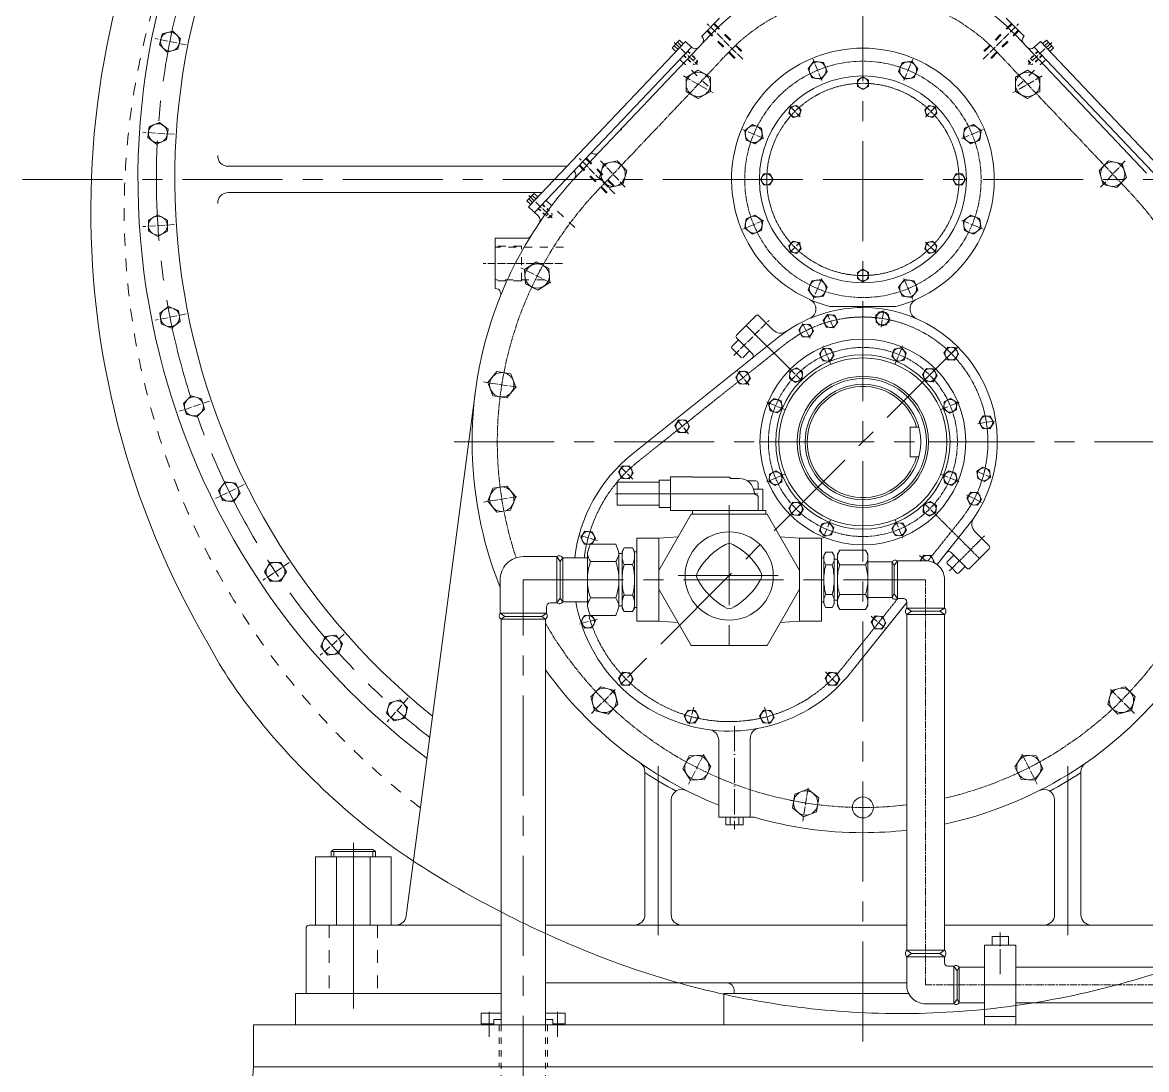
# Model space of a CAD drawing. Header units: inches. Extents: x 0 to 31702, y 0 to 24154.
# Drawn here: x 5480 to 6550, y 16945 to 17942 of the extents above; entities that cross this region are included whole.
import ezdxf

# ---------------------------------------------------------------- set-up
doc = ezdxf.new("R2010")
doc.units = ezdxf.units.IN
doc.header["$MEASUREMENT"] = 0
for name, pattern in [('ACAD_ISO04W100', [30, 24, -3, 0, -3]), ('CENTER', [50.8, 31.75, -6.35, 6.35, -6.35]), ('CHAIN', [0.7087, 0.4724, -0.0591, 0.1181, -0.0591]), ('EB_DASH', [6, 3, -3])]:
    doc.linetypes.add(name, pattern=pattern)
doc.layers.add('CAXA1', color=5, linetype='CENTER', lineweight=5)

msp = doc.modelspace()

# ---------------------------------------------------------------- linework, layer by layer
at = {"color": 7, "lineweight": 5}
for p, q in [((6143.65, 17946.16), (6126.68, 17929.18)), ((6416.6, 17946.16), (6433.57, 17929.18)), ((5623.24, 17933.95), (5613.2, 17931.26)), ((5630.58, 17926.6), (5623.24, 17933.95)), ((5610.51, 17921.22), (5613.2, 17931.26)), ((5627.89, 17916.56), (5630.58, 17926.6)), ((6111.14, 17924.06), (5961.84, 17766.58)), ((6105.45, 17925.32), (6098.57, 17918.07)), ((6107.24, 17919.95), (6103.61, 17923.39)), ((6105.45, 17925.32), (6109.08, 17921.88)), ((6116.95, 17918.56), (6111.14, 17924.06)), ((6134.98, 17930.31), (6117.13, 17911.49)), ((6126.95, 17928.92), (6126.68, 17929.18)), ((6425.27, 17930.31), (6550.09, 17798.65)), ((6433.3, 17928.92), (6433.57, 17929.18)), ((6443.3, 17918.56), (6449.11, 17924.06)), ((6449.11, 17924.06), (6598.4, 17766.58)), ((6454.8, 17925.32), (6451.17, 17921.88)), ((6453.01, 17919.95), (6456.64, 17923.39)), ((6454.8, 17925.32), (6461.68, 17918.07)), ((5610.51, 17921.22), (5617.86, 17913.87)), ((5617.86, 17913.87), (5627.89, 17916.56)), ((6116.95, 17918.56), (5967.65, 17761.08)), ((6117.13, 17911.49), (6028.78, 17818.29)), ((6098.57, 17918.07), (6102.2, 17914.63)), ((6104.03, 17916.56), (6100.4, 17920)), ((6113.51, 17914.93), (6113.51, 17914.93)), ((6443.3, 17918.56), (6592.6, 17761.08)), ((6456.22, 17916.56), (6459.84, 17920)), ((6461.68, 17918.07), (6458.05, 17914.63)), ((5610.42, 17847), (5600.82, 17843.02)), ((5618.67, 17840.67), (5610.42, 17847)), ((5599.46, 17832.72), (5600.82, 17843.02)), ((5617.31, 17830.37), (5618.67, 17840.67)), ((5599.46, 17832.72), (5607.71, 17826.39)), ((5607.71, 17826.39), (5617.31, 17830.37)), ((6028.78, 17818.29), (6005.49, 17793.63)), ((5998.47, 17805.21), (5675.97, 17805.21)), ((6005.19, 17800.68), (6005.33, 17800.54)), ((6209.12, 17792.71), (6148.48, 17792.71)), ((5974.77, 17780.21), (5675.97, 17780.21)), ((5967.16, 17779.45), (5960.28, 17772.2)), ((5960.28, 17772.2), (5963.91, 17768.76)), ((5965.74, 17770.69), (5962.12, 17774.13)), ((5970.79, 17776.01), (5963.91, 17768.76)), ((5968.95, 17774.08), (5965.32, 17777.52)), ((5967.16, 17779.45), (5970.79, 17776.01)), ((5961.84, 17766.58), (5971.32, 17757.6)), ((5609.06, 17759.12), (5600.06, 17753.93)), ((5600.06, 17743.53), (5600.06, 17753.93)), ((5618.06, 17753.93), (5609.06, 17759.12)), ((5618.06, 17743.53), (5618.06, 17753.93)), ((5600.06, 17743.53), (5609.06, 17738.34)), ((5609.06, 17738.34), (5618.06, 17743.53)), ((5930.13, 17688.71), (5930.13, 17736.71)), ((5959.92, 17736.71), (5930.13, 17736.71)), ((5930.48, 17688.71), (5930.13, 17688.71)), ((5619.19, 17671.82), (5610.94, 17665.49)), ((5612.3, 17655.19), (5610.94, 17665.49)), ((5628.79, 17667.84), (5619.19, 17671.82)), ((5630.15, 17657.54), (5628.79, 17667.84)), ((6311.49, 17671.71), (6248.76, 17671.71)), ((5612.3, 17655.19), (5621.9, 17651.21)), ((5621.9, 17651.21), (5630.15, 17657.54)), ((6169.1, 17653.73), (6178.3, 17662.93)), ((6194.76, 17649.29), (6181.12, 17662.93)), ((6169.1, 17653.73), (6159.91, 17644.54)), ((6210.83, 17612.01), (6169.1, 17653.73)), ((6060.47, 17531.07), (6200.23, 17642.72)), ((6155.32, 17633.58), (6161.68, 17639.94)), ((6174.89, 17626.74), (6159.91, 17641.71)), ((6155.32, 17632.17), (6159.91, 17627.57)), ((6164.51, 17622.97), (6159.91, 17627.57)), ((6165.92, 17622.97), (6172.29, 17629.34)), ((5911.31, 17591.27), (5845.5, 17091.41)), ((5640.62, 17586.58), (5633.28, 17579.24)), ((5635.97, 17569.2), (5633.28, 17579.24)), ((5650.66, 17583.89), (5640.62, 17586.58)), ((5653.35, 17573.86), (5650.66, 17583.89)), ((5635.97, 17569.2), (5646, 17566.51)), ((5646, 17566.51), (5653.35, 17573.86)), ((6325.12, 17556.71), (6333.31, 17556.71)), ((6325.12, 17556.71), (6325.12, 17528.71)), ((6182.12, 17542.71), (6217.62, 17542.71)), ((6378.12, 17542.71), (6342.62, 17542.71)), ((6325.12, 17528.71), (6333.31, 17528.71)), ((5673, 17504.88), (5666.67, 17496.63)), ((5683.3, 17503.52), (5673, 17504.88)), ((6046.34, 17482.44), (6046.34, 17504.44)), ((6046.34, 17504.44), (6086.34, 17504.44)), ((6086.34, 17506.44), (6096.84, 17506.44)), ((6086.34, 17480.44), (6086.34, 17506.44)), ((6117.84, 17509.43), (6096.84, 17509.43)), ((6096.84, 17509.43), (6096.84, 17477.43)), ((6115.84, 17509.43), (6117.84, 17509.43)), ((6117.84, 17509.43), (6117.84, 17509.18)), ((6153.84, 17509.18), (6117.84, 17509.18)), ((6153.84, 17507.93), (6153.84, 17509.18)), ((6162.34, 17507.93), (6153.84, 17507.93)), ((6170.21, 17505.61), (6178.36, 17505.61)), ((6178.36, 17505.61), (6170.21, 17505.61)), ((5670.65, 17487.03), (5666.67, 17496.63)), ((5680.95, 17485.67), (5687.28, 17493.92)), ((5687.28, 17493.92), (5683.3, 17503.52)), ((6184.84, 17497.93), (6176.12, 17497.93)), ((6180.36, 17503.61), (6180.36, 17497.93)), ((6184.84, 17477.43), (6184.84, 17497.93)), ((5670.65, 17487.03), (5680.95, 17485.67)), ((6178.82, 17492.15), (6178.86, 17492.15)), ((6180.36, 17490.65), (6180.36, 17477.43)), ((6046.34, 17482.44), (6086.34, 17482.44)), ((6085.84, 17420.49), (6116.76, 17474.03)), ((6086.34, 17480.44), (6096.84, 17480.44)), ((6115.84, 17477.43), (6096.84, 17477.43)), ((6187.84, 17477.43), (6109.23, 17477.43)), ((6117.84, 17477.43), (6109.23, 17477.43)), ((6116.76, 17474.03), (6188.93, 17474.03)), ((6117.84, 17477.43), (6117.84, 17474.03)), ((6187.84, 17477.43), (6187.84, 17474.03)), ((6188.93, 17474.03), (6219.84, 17420.49)), ((6350.66, 17425.93), (6380.13, 17462.82)), ((6085.84, 17451.08), (6064.84, 17451.08)), ((6064.84, 17451.08), (6064.84, 17411.53)), ((6085.84, 17451.08), (6104.27, 17452.4)), ((6085.84, 17451.08), (6085.84, 17371.98)), ((6219.84, 17451.08), (6201.42, 17452.4)), ((6219.84, 17451.08), (6240.84, 17451.08)), ((6219.84, 17451.08), (6219.84, 17371.98)), ((6240.84, 17451.08), (6240.84, 17371.98)), ((6386.7, 17457.35), (6400.34, 17443.71)), ((6020.84, 17445.53), (6044.84, 17445.53)), ((6050.84, 17438.52), (6052.75, 17441.82)), ((6052.75, 17441.82), (6060.94, 17441.82)), ((6062.84, 17438.52), (6060.94, 17441.82)), ((6391.15, 17431.69), (6400.34, 17440.88)), ((5988.7, 17433.53), (5956.85, 17433.53)), ((5988.7, 17389.53), (5988.7, 17433.54)), ((5988.7, 17433.53), (5991.85, 17429.03)), ((5994.36, 17432.53), (5991.85, 17429.03)), ((5994.35, 17432.54), (6017.84, 17432.54)), ((5994.36, 17432.53), (5994.36, 17432.53)), ((5994.36, 17411.53), (5994.36, 17432.53)), ((5995.94, 17432.54), (6017.84, 17432.54)), ((6017.84, 17411.54), (6017.84, 17437.16)), ((6047.84, 17411.54), (6047.84, 17437.16)), ((6047.84, 17436.43), (6050.84, 17436.43)), ((6050.84, 17438.52), (6050.84, 17411.53)), ((6062.84, 17438.52), (6062.84, 17411.53)), ((6062.84, 17438.03), (6064.84, 17438.03)), ((6240.84, 17432.53), (6242.84, 17432.53)), ((6242.84, 17434.52), (6244.75, 17437.82)), ((6242.84, 17434.52), (6242.84, 17411.53)), ((6250.94, 17437.82), (6244.75, 17437.82)), ((6252.84, 17434.52), (6250.94, 17437.82)), ((6252.84, 17434.52), (6252.84, 17411.53)), ((6255.88, 17431.02), (6252.84, 17431.02)), ((6255.88, 17431.02), (6252.84, 17431.02)), ((6255.88, 17436.03), (6255.86, 17411.52)), ((6255.88, 17436.03), (6255.86, 17411.52)), ((6255.88, 17436.03), (6258.08, 17439.82)), ((6255.88, 17436.03), (6258.08, 17439.82)), ((6282.7, 17439.79), (6258.08, 17439.82)), ((6282.7, 17439.79), (6258.08, 17439.82)), ((6284.88, 17436), (6282.7, 17439.79)), ((6284.88, 17436), (6282.7, 17439.79)), ((6284.86, 17411.49), (6284.88, 17436)), ((6284.86, 17411.49), (6284.88, 17436)), ((6309.85, 17425.09), (6313, 17429.53)), ((6313, 17429.53), (6339.85, 17429.53)), ((6313, 17429.53), (6313, 17393.53)), ((6360.38, 17428.51), (6366.75, 17434.88)), ((6364.15, 17437.48), (6379.12, 17422.5)), ((6391.15, 17431.69), (6381.95, 17422.5)), ((5715.76, 17428.09), (5710.57, 17419.09)), ((5715.76, 17410.09), (5710.57, 17419.09)), ((5726.16, 17428.09), (5715.76, 17428.09)), ((5731.35, 17419.09), (5726.16, 17428.09)), ((5726.16, 17410.09), (5731.35, 17419.09)), ((5991.85, 17429.03), (5991.85, 17411.53)), ((6044.84, 17428.79), (6020.84, 17428.79)), ((6060.85, 17426.19), (6052.84, 17426.19)), ((6219.85, 17394.91), (6219.85, 17428.16)), ((6250.85, 17425.67), (6244.84, 17425.67)), ((6282.69, 17425.64), (6258.06, 17425.67)), ((6282.69, 17425.64), (6258.06, 17425.67)), ((6284.88, 17428.49), (6307.87, 17428.5)), ((6309.85, 17425.09), (6307.87, 17428.5)), ((6307.87, 17428.5), (6307.87, 17394.57)), ((6309.85, 17425.09), (6309.85, 17397.97)), ((6309.85, 17411.53), (6309.85, 17425.03)), ((6309.85, 17424.03), (6309.85, 17425.03)), ((6360.38, 17427.1), (6364.98, 17422.5)), ((6369.58, 17417.91), (6364.98, 17422.5)), ((6370.99, 17417.91), (6377.35, 17424.27)), ((5715.76, 17410.09), (5726.16, 17410.09)), ((5934.85, 17411.58), (5934.85, 17379.68)), ((5991.85, 17394.03), (5991.85, 17411.53)), ((5994.36, 17390.54), (5994.36, 17411.53)), ((6017.84, 17411.53), (6017.84, 17385.91)), ((6047.84, 17411.53), (6047.84, 17385.91)), ((6050.84, 17384.55), (6050.84, 17411.53)), ((6062.84, 17384.55), (6062.84, 17411.53)), ((6064.84, 17411.53), (6064.84, 17371.98)), ((6242.84, 17388.55), (6242.84, 17411.53)), ((6252.84, 17388.55), (6252.84, 17411.53)), ((6255.88, 17387.04), (6255.86, 17411.55)), ((6255.88, 17387.04), (6255.86, 17411.55)), ((6284.86, 17411.58), (6284.88, 17387.07)), ((6284.86, 17411.58), (6284.88, 17387.07)), ((6357.81, 17384.62), (6357.81, 17410.46)), ((6116.76, 17349.03), (6085.84, 17402.58)), ((6219.84, 17402.58), (6188.93, 17349.03)), ((6250.85, 17397.39), (6244.84, 17397.39)), ((6282.69, 17397.42), (6258.06, 17397.4)), ((6282.69, 17397.42), (6258.06, 17397.4)), ((6309.85, 17397.97), (6307.82, 17394.48)), ((6309.85, 17397.97), (6313, 17393.53)), ((5988.7, 17389.53), (5982.85, 17389.53)), ((5988.7, 17389.53), (5991.85, 17394.03)), ((5994.36, 17390.53), (5991.85, 17394.03)), ((5994.35, 17390.53), (6017.84, 17390.53)), ((5995.94, 17390.53), (6017.84, 17390.53)), ((6044.84, 17394.28), (6020.84, 17394.28)), ((6047.84, 17386.64), (6050.84, 17386.64)), ((6060.85, 17396.88), (6052.84, 17396.88)), ((6240.84, 17390.53), (6242.84, 17390.53)), ((6242.84, 17388.55), (6244.75, 17385.24)), ((6252.84, 17388.55), (6250.94, 17385.24)), ((6255.88, 17392.05), (6252.84, 17392.05)), ((6255.88, 17392.05), (6252.84, 17392.05)), ((6255.88, 17387.04), (6258.08, 17383.25)), ((6255.88, 17387.04), (6258.08, 17383.25)), ((6268.48, 17323.06), (6321.88, 17389.9)), ((6284.88, 17387.07), (6282.7, 17383.27)), ((6284.88, 17387.07), (6282.7, 17383.27)), ((6284.88, 17394.58), (6307.87, 17394.57)), ((6313, 17393.53), (6318.88, 17393.53)), ((6321.88, 17384.62), (6321.88, 17390.53)), ((5934.84, 17379.69), (5939.35, 17376.53)), ((5934.85, 17379.68), (5978.85, 17379.69)), ((5935.85, 17374.03), (5939.35, 17376.53)), ((5939.35, 17376.53), (5956.85, 17376.53)), ((5974.35, 17376.53), (5956.85, 17376.53)), ((5978.85, 17379.69), (5974.35, 17376.53)), ((5977.85, 17374.03), (5974.35, 17376.53)), ((5978.85, 17385.53), (5978.85, 17379.69)), ((6020.84, 17377.54), (6044.84, 17377.54)), ((6050.84, 17384.55), (6052.75, 17381.24)), ((6052.75, 17381.24), (6060.94, 17381.24)), ((6062.84, 17384.55), (6060.94, 17381.24)), ((6062.84, 17385.03), (6064.84, 17385.03)), ((6250.94, 17385.24), (6244.75, 17385.24)), ((6282.7, 17383.27), (6258.08, 17383.25)), ((6282.7, 17383.27), (6258.08, 17383.25)), ((6326.29, 17381.53), (6321.88, 17384.62)), ((6321.88, 17384.62), (6357.81, 17384.62)), ((6326.29, 17381.53), (6321.88, 17378.45)), ((6321.88, 17058.8), (6321.88, 17378.45)), ((6321.88, 17378.45), (6357.81, 17378.45)), ((6326.29, 17381.53), (6353.4, 17381.53)), ((6353.4, 17381.53), (6357.81, 17384.62)), ((6353.4, 17381.53), (6357.81, 17378.45)), ((6357.81, 17058.8), (6357.81, 17378.45)), ((5935.86, 17374.03), (5977.85, 17374.03)), ((5935.86, 17374.03), (5935.86, 16987.71)), ((5977.85, 17374.03), (5977.85, 16987.71)), ((6085.84, 17371.98), (6064.84, 17371.98)), ((6085.84, 17371.98), (6104.27, 17370.67)), ((6219.84, 17371.98), (6201.42, 17370.67)), ((6219.84, 17371.98), (6240.84, 17371.98)), ((5768.19, 17357.55), (5764.21, 17347.95)), ((5778.49, 17358.9), (5768.19, 17357.55)), ((5784.82, 17350.66), (5778.49, 17358.9)), ((5770.53, 17339.7), (5764.21, 17347.95)), ((5780.84, 17341.06), (5784.82, 17350.66)), ((6188.93, 17349.03), (6116.76, 17349.03)), ((5770.53, 17339.7), (5780.84, 17341.06)), ((5829.37, 17294.45), (5826.68, 17284.41)), ((5839.4, 17297.14), (5829.37, 17294.45)), ((5846.75, 17289.79), (5839.4, 17297.14)), ((5834.02, 17277.06), (5826.68, 17284.41)), ((5834.02, 17277.06), (5844.06, 17279.75)), ((5844.06, 17279.75), (5846.75, 17289.79)), ((6142.84, 17185.43), (6142.84, 17258.71)), ((6172.84, 17185.43), (6172.84, 17260.31)), ((6072.62, 17092.71), (6072.62, 17228.68)), ((6487.62, 17092.71), (6487.62, 17228.68)), ((6097.62, 17092.71), (6097.62, 17201.88)), ((6462.62, 17092.71), (6462.62, 17201.88)), ((6142.84, 17185.43), (6176.51, 17185.43)), ((6149.58, 17185.43), (6149.58, 17178.32)), ((6153.71, 17178.32), (6153.71, 17185.43)), ((6161.98, 17178.32), (6161.98, 17185.43)), ((6166.11, 17185.43), (6166.11, 17178.32)), ((6149.58, 17178.32), (6157.84, 17178.32)), ((6166.11, 17178.32), (6157.84, 17178.32)), ((5776.38, 17154.71), (5774.08, 17152.87)), ((5774.08, 17152.87), (5774.08, 17147.71)), ((5774.08, 17152.87), (5795.08, 17152.87)), ((5795.08, 17154.71), (5776.38, 17154.71)), ((5776.38, 17152.87), (5776.38, 17147.71)), ((5795.08, 17154.71), (5813.78, 17154.71)), ((5816.08, 17152.87), (5795.08, 17152.87)), ((5813.78, 17154.71), (5816.08, 17152.87)), ((5813.78, 17152.87), (5813.78, 17147.71)), ((5816.08, 17152.87), (5816.08, 17147.71)), ((5831.08, 17147.71), (5759.08, 17147.71)), ((5759.08, 17082.71), (5759.08, 17147.71)), ((5779.21, 17147.71), (5779.21, 17082.71)), ((5810.96, 17147.71), (5810.96, 17082.71)), ((5831.08, 17082.71), (5831.08, 17147.71)), ((5750.08, 17079.71), (5750.08, 17017.71)), ((5935.86, 17082.71), (5753.08, 17082.71)), ((6280.12, 17082.71), (5977.85, 17082.71)), ((6280.12, 17082.71), (6321.88, 17082.71)), ((6357.81, 17082.71), (6801.34, 17082.71)), ((6321.88, 17067.63), (6321.88, 17058.8)), ((6357.81, 17067.63), (6357.81, 17058.8)), ((6410.85, 17071.71), (6403.05, 17071.71)), ((6403.05, 17063.71), (6403.05, 17071.71)), ((6410.85, 17071.71), (6418.64, 17071.71)), ((6410.85, 17071.71), (6410.85, 17063.71)), ((6418.64, 17063.71), (6418.64, 17071.71)), ((6326.29, 17055.71), (6321.88, 17058.8)), ((6321.88, 17058.8), (6357.81, 17058.8)), ((6326.29, 17055.71), (6321.88, 17052.63)), ((6353.4, 17055.71), (6326.29, 17055.71)), ((6353.4, 17055.71), (6357.81, 17058.8)), ((6353.4, 17055.71), (6357.81, 17052.63)), ((6395.85, 16987.71), (6395.85, 17063.71)), ((6425.85, 17063.71), (6395.85, 17063.71)), ((6425.85, 16987.71), (6425.85, 17063.71)), ((6321.88, 17040.52), (6321.88, 17052.63)), ((6321.88, 17052.63), (6321.88, 17026.79)), ((6321.88, 17052.63), (6357.81, 17052.63)), ((6357.81, 17052.63), (6357.81, 17046.71)), ((6366.69, 17043.71), (6360.81, 17043.71)), ((6369.85, 17039.21), (6366.69, 17043.71)), ((6366.69, 17043.71), (6366.69, 17007.71)), ((6369.85, 17039.21), (6371.87, 17042.71)), ((6369.85, 17025.71), (6369.85, 17039.21)), ((6395.85, 17042.71), (6371.87, 17042.71)), ((6371.87, 17042.71), (6371.87, 17008.71)), ((6596.08, 17042.71), (6425.85, 17042.71)), ((5977.85, 17027.71), (6280.12, 17027.71)), ((6280.12, 17027.71), (6321.88, 17027.71)), ((6369.85, 17025.71), (6369.85, 17012.21)), ((6395.85, 17025.71), (6425.85, 17025.71)), ((5740.08, 17017.71), (5935.86, 17017.71)), ((5740.08, 17017.71), (5740.08, 16987.71)), ((6147.62, 17017.71), (6323.72, 17017.71)), ((6147.62, 17017.71), (6147.62, 16987.71)), ((6157.62, 17020.71), (6157.62, 17017.71)), ((6323.72, 17017.71), (6157.62, 17017.71)), ((6369.85, 17012.21), (6366.69, 17007.71)), ((6369.85, 17013.21), (6369.85, 17012.21)), ((6369.85, 17012.21), (6371.87, 17008.71)), ((6366.69, 17007.71), (6339.85, 17007.71)), ((6395.85, 17008.71), (6371.87, 17008.71)), ((6596.08, 17008.71), (6425.85, 17008.71)), ((5916.85, 16998.71), (5935.86, 16998.71)), ((5916.85, 16988.71), (5916.85, 16998.71)), ((5928.85, 16987.71), (5928.85, 16992.71)), ((5928.85, 16992.71), (5935.86, 16992.71)), ((5996.85, 16998.71), (5977.84, 16998.71)), ((5984.86, 16992.71), (5977.85, 16992.71)), ((5984.86, 16987.71), (5984.86, 16992.71)), ((5996.85, 16988.71), (5996.85, 16998.71)), ((6425.85, 16995.71), (6395.85, 16995.71)), ((5700.12, 16947.71), (5700.12, 16987.71)), ((5700.12, 16987.71), (6869.65, 16987.71)), ((5916.85, 16988.71), (5928.85, 16988.71)), ((5996.85, 16988.71), (5984.85, 16988.71)), ((5700.12, 16947.71), (5670.12, 16577.71)), ((6280.12, 16947.71), (5700.12, 16947.71)), ((6870.67, 16947.64), (6280.12, 16947.71))]:
    msp.add_line(p, q, dxfattribs=at)
at = {"color": 7, "linetype": 'EB_DASH', "lineweight": 5, "ltscale": 2.5}
for p, q in [((6157.85, 17907.92), (6131.63, 17934.13)), ((6158.41, 17908.51), (6132.21, 17934.71)), ((6164.32, 17914.43), (6138.12, 17940.63)), ((6164.92, 17914.99), (6138.7, 17941.21)), ((6395.33, 17914.99), (6421.55, 17941.21)), ((6395.93, 17914.43), (6422.13, 17940.63)), ((6401.84, 17908.51), (6428.04, 17934.71)), ((6402.4, 17907.92), (6428.62, 17934.13)), ((6105.94, 17906.94), (6132.79, 17881.49)), ((6454.31, 17906.94), (6427.46, 17881.49)), ((6036.13, 17779.64), (6009.91, 17805.85)), ((6036.69, 17780.23), (6010.49, 17806.43)), ((6042.61, 17786.14), (6016.41, 17812.34)), ((6043.2, 17786.71), (6016.99, 17812.92)), ((5978.66, 17772.69), (6007.27, 17745.57)), ((5955.13, 17729.21), (5930.13, 17729.21)), ((5955.13, 17696.21), (5955.13, 17729.21)), ((5995.18, 17728.21), (5930.13, 17728.21)), ((5977.25, 17697.21), (5930.13, 17697.21)), ((5955.13, 17696.21), (5930.13, 17696.21))]:
    msp.add_line(p, q, dxfattribs=at)
at = {"color": 7, "linetype": 'ACAD_ISO04W100', "lineweight": 5, "ltscale": 0.3}
for p, q in [((6165.73, 17907.1), (6132, 17940.84)), ((6394.52, 17907.1), (6428.25, 17940.84)), ((5636.06, 17920.83), (5606.38, 17926.73)), ((6100.43, 17923.19), (6122.65, 17902.12)), ((6459.82, 17923.19), (6437.6, 17902.12)), ((6241.07, 17886.99), (6232.73, 17907.13)), ((6319.18, 17886.99), (6327.52, 17907.13)), ((6109.48, 17891.24), (6137.5, 17875.06)), ((6450.77, 17891.24), (6422.75, 17875.06)), ((6210.47, 17862.37), (6220.45, 17852.38)), ((6349.78, 17862.37), (6339.8, 17852.38)), ((5624.85, 17835.66), (5594.65, 17837.64)), ((6185.84, 17831.77), (6165.7, 17840.11)), ((6374.4, 17831.77), (6394.54, 17840.11)), ((6044.02, 17778.82), (6010.28, 17812.55)), ((6053.93, 17785.28), (6030.4, 17810.51)), ((6506.32, 17785.28), (6529.85, 17810.51)), ((5962.14, 17777.32), (5984.36, 17756.25)), ((6185.84, 17753.66), (6165.7, 17745.32)), ((6374.4, 17753.66), (6394.54, 17745.32)), ((5624.85, 17749.76), (5594.65, 17747.79)), ((6210.47, 17723.06), (6220.45, 17733.04)), ((6349.78, 17723.06), (6339.8, 17733.04)), ((5994.08, 17712.71), (5918.65, 17712.71)), ((5982.97, 17694.12), (5954.46, 17708.65)), ((6241.07, 17698.43), (6232.73, 17678.29)), ((6319.18, 17698.43), (6327.52, 17678.29)), ((6299.95, 17667.91), (6297.44, 17652.04)), ((6299.95, 17667.91), (6297.44, 17652.04)), ((5636.06, 17664.6), (5606.38, 17658.7)), ((6157.29, 17624.94), (6190.86, 17658.52)), ((6222.58, 17655.65), (6229.87, 17641.34)), ((6252.17, 17651.26), (6246.48, 17664.05)), ((6249.35, 17617), (6242.24, 17634.18)), ((6310.89, 17617), (6318.01, 17634.18)), ((6369.75, 17632.34), (6358.4, 17620.99)), ((6221.93, 17600.91), (6210.83, 17612.01)), ((6172.01, 17596.73), (6160.26, 17610.78)), ((5950.73, 17594.88), (5919.12, 17599.89)), ((5658.29, 17581.63), (5629.64, 17571.9)), ((6205.84, 17573.48), (6188.66, 17580.6)), ((6354.41, 17573.48), (6371.59, 17580.6)), ((6114.2, 17550.55), (6102.45, 17564.6)), ((6405.32, 17562.54), (6389.45, 17560.03)), ((6061.11, 17507.16), (6048.19, 17520.09)), ((6205.84, 17511.94), (6188.66, 17504.83)), ((6354.41, 17511.94), (6371.59, 17504.83)), ((6388.67, 17514.76), (6401.46, 17509.07)), ((5691.16, 17502.27), (5664.03, 17488.89)), ((5950.73, 17490.54), (5919.12, 17485.54)), ((6338.32, 17484.52), (6349.42, 17473.42)), ((6393.07, 17485.17), (6378.75, 17492.46)), ((6249.35, 17468.43), (6242.24, 17451.25)), ((6310.89, 17468.43), (6318.01, 17451.25)), ((6027.54, 17449.01), (6009.89, 17453.74)), ((6334.14, 17434.6), (6340.2, 17429.53)), ((5734.11, 17427.88), (5708.95, 17411.07)), ((6287.96, 17376.79), (6302.01, 17365.04)), ((6027.54, 17374.06), (6009.89, 17369.33)), ((5786.4, 17359.73), (5763.65, 17339.78)), ((6061.11, 17323.7), (6048.19, 17310.78)), ((6244.58, 17323.7), (6257.5, 17310.78)), ((6044.3, 17306.89), (6021.68, 17284.27)), ((6515.94, 17306.89), (6538.57, 17284.27)), ((5847.14, 17298.99), (5827.19, 17276.24)), ((6119.27, 17290.13), (6114.54, 17272.48)), ((6186.42, 17290.13), (6191.15, 17272.48)), ((6128.72, 17245.56), (6114.19, 17217.05)), ((6431.53, 17245.56), (6446.06, 17217.05)), ((6227.95, 17213.32), (6222.95, 17181.71))]:
    msp.add_line(p, q, dxfattribs=at)
at = {"color": 7, "linetype": 'CHAIN', "lineweight": 5, "ltscale": 10}
for p, q in [((6152.4, 17913.8), (6027.58, 17782.14)), ((6407.85, 17913.8), (6532.67, 17782.14))]:
    msp.add_line(p, q, dxfattribs=at)
at = {"color": 7, "linetype": 'EB_DASH', "lineweight": 5}
for p, q in [((6109.72, 17910.94), (6119.16, 17901.99)), ((6113.16, 17914.56), (6122.6, 17905.62)), ((6113.51, 17914.93), (6120.76, 17908.05)), ((6447.09, 17914.56), (6437.65, 17905.62)), ((6446.74, 17914.93), (6439.49, 17908.05)), ((6450.53, 17910.94), (6441.09, 17901.99)), ((6109.38, 17910.57), (6116.63, 17903.69)), ((6120.76, 17908.05), (6116.63, 17903.69)), ((6122.6, 17905.62), (6119.16, 17901.99)), ((6119.16, 17902), (6121.92, 17902.82)), ((6122.59, 17905.61), (6121.92, 17902.82)), ((6437.65, 17905.62), (6441.09, 17901.99)), ((6437.66, 17905.61), (6438.33, 17902.82)), ((6441.08, 17902), (6438.33, 17902.82)), ((6439.49, 17908.05), (6443.61, 17903.69)), ((6450.87, 17910.57), (6443.61, 17903.69)), ((6180.85, 17792.71), (6169.12, 17792.71)), ((5971.09, 17764.71), (5978.35, 17757.83)), ((5971.43, 17765.07), (5980.87, 17756.12)), ((5974.87, 17768.7), (5984.31, 17759.75)), ((5975.22, 17769.06), (5982.47, 17762.18)), ((5978.35, 17757.83), (5982.47, 17762.18)), ((5980.87, 17756.12), (5984.31, 17759.75)), ((5980.88, 17756.13), (5983.63, 17756.95)), ((5984.3, 17759.74), (5983.63, 17756.95))]:
    msp.add_line(p, q, dxfattribs=at)
at = {"color": 7, "linetype": 'CHAIN', "lineweight": 5, "ltscale": 5}
for p, q in [((6066.09, 17524.03), (6205.85, 17635.69)), ((6179.96, 17493.43), (6044.61, 17493.43)), ((6349.42, 17473.42), (6391.15, 17431.69)), ((6341.92, 17429.41), (6373.1, 17468.44)), ((6362.35, 17419.88), (6395.93, 17453.45)), ((6261.45, 17328.68), (6313.26, 17393.53)), ((6085.12, 17073.18), (6085.12, 17234.17)), ((6475.12, 17073.18), (6475.12, 17234.17)), ((5795.08, 17160.97), (5795.08, 17003.21))]:
    msp.add_line(p, q, dxfattribs=at)
at = {"color": 7, "linetype": 'CHAIN', "lineweight": 5, "ltscale": 15}
for p, q in [((6339.85, 17025.71), (6339.85, 17411.53)), ((6845.62, 17025.71), (6339.85, 17025.71))]:
    msp.add_line(p, q, dxfattribs=at)
at = {"color": 7, "linetype": 'ACAD_ISO04W100', "lineweight": 5}
for p, q in [((6157.84, 17272.19), (6157.84, 17174.03)), ((6410.85, 17035.94), (6410.85, 17075.68)), ((5924.35, 16976.28), (5924.35, 17005.45)), ((5989.35, 16976.28), (5989.35, 17005.45))]:
    msp.add_line(p, q, dxfattribs=at)
at = {"color": 7, "linetype": 'EB_DASH', "lineweight": 5, "ltscale": 4}
for p, q in [((5772.08, 17082.71), (5772.08, 17017.71)), ((5818.08, 17082.71), (5818.08, 17017.71))]:
    msp.add_line(p, q, dxfattribs=at)
at = {"color": 7, "linetype": 'EB_DASH', "lineweight": 5, "ltscale": 2}
for p, q in [((5933.86, 16987.71), (5933.86, 16947.71)), ((5935.86, 16987.71), (5935.86, 16614.72)), ((5977.85, 16987.71), (5977.85, 16614.72)), ((5979.84, 16987.71), (5979.84, 16947.71))]:
    msp.add_line(p, q, dxfattribs=at)
at = {"color": 7, "lineweight": 5}
for points in [[(6233.54, 17905.19), (6227.91, 17897.86), (6231.45, 17889.32), (6240.61, 17888.11), (6246.23, 17895.44), (6242.7, 17903.98)], [(6326.71, 17905.19), (6317.55, 17903.98), (6314.02, 17895.44), (6319.64, 17888.11), (6328.8, 17889.32), (6332.34, 17897.86)], [(6111.79, 17876.49), (6123.4, 17869.8), (6135, 17876.51), (6134.99, 17889.91), (6123.38, 17896.6), (6111.78, 17889.89)], [(6280.12, 17890.22), (6274.93, 17887.22), (6274.93, 17881.22), (6280.12, 17878.22), (6285.32, 17881.22), (6285.32, 17887.22)], [(6448.46, 17876.49), (6436.85, 17869.8), (6425.25, 17876.51), (6425.26, 17889.91), (6436.87, 17896.6), (6448.47, 17889.89)], [(6211.18, 17861.66), (6209.63, 17855.86), (6213.87, 17851.62), (6219.66, 17853.17), (6221.22, 17858.97), (6216.97, 17863.21)], [(6349.07, 17861.66), (6343.27, 17863.21), (6339.03, 17858.97), (6340.58, 17853.17), (6346.38, 17851.62), (6350.62, 17855.86)], [(6167.65, 17839.3), (6168.86, 17830.14), (6177.39, 17826.6), (6184.72, 17832.23), (6183.52, 17841.39), (6174.98, 17844.93)], [(6392.6, 17839.3), (6385.27, 17844.93), (6376.73, 17841.39), (6375.52, 17832.23), (6382.85, 17826.6), (6391.39, 17830.14)], [(6051.49, 17787.92), (6038.44, 17784.89), (6029.29, 17794.67), (6033.19, 17807.49), (6046.24, 17810.53), (6055.39, 17800.74)], [(6508.76, 17787.92), (6521.81, 17784.89), (6530.96, 17794.67), (6527.06, 17807.49), (6514.01, 17810.53), (6504.86, 17800.74)], [(6182.62, 17792.71), (6185.62, 17787.52), (6191.62, 17787.52), (6194.62, 17792.71), (6191.62, 17797.91), (6185.62, 17797.91)], [(6377.63, 17792.71), (6374.63, 17797.91), (6368.63, 17797.91), (6365.63, 17792.71), (6368.63, 17787.52), (6374.63, 17787.52)], [(6167.65, 17746.13), (6174.98, 17740.5), (6183.52, 17744.04), (6184.72, 17753.2), (6177.39, 17758.82), (6168.86, 17755.29)], [(6392.6, 17746.13), (6391.39, 17755.29), (6382.85, 17758.82), (6375.52, 17753.2), (6376.73, 17744.04), (6385.27, 17740.5)], [(6211.18, 17723.77), (6216.97, 17722.22), (6221.22, 17726.46), (6219.66, 17732.25), (6213.87, 17733.81), (6209.63, 17729.56)], [(6349.07, 17723.77), (6350.62, 17729.56), (6346.38, 17733.81), (6340.58, 17732.25), (6339.03, 17726.46), (6343.27, 17722.22)], [(5981.98, 17694.6), (5981.3, 17707.98), (5969.37, 17714.08), (5958.12, 17706.8), (5958.81, 17693.42), (5970.74, 17687.32)], [(6233.54, 17680.24), (6242.7, 17681.45), (6246.23, 17689.98), (6240.61, 17697.31), (6231.45, 17696.11), (6227.91, 17687.57)], [(6280.12, 17695.21), (6285.32, 17698.21), (6285.32, 17704.21), (6280.12, 17707.21), (6274.93, 17704.21), (6274.93, 17698.21)], [(6326.71, 17680.24), (6332.34, 17687.57), (6328.8, 17696.11), (6319.64, 17697.31), (6314.02, 17689.98), (6317.55, 17681.45)], [(6295.56, 17666.49), (6291.75, 17660.61), (6294.93, 17654.38), (6301.92, 17654.01), (6305.73, 17659.88), (6302.55, 17666.12)], [(6304.98, 17657.07), (6299.11, 17653.26), (6292.87, 17656.44), (6292.5, 17663.43), (6298.37, 17667.24), (6304.61, 17664.06)], [(6222.92, 17654.98), (6219.11, 17649.11), (6222.29, 17642.87), (6229.28, 17642.51), (6233.09, 17648.38), (6229.91, 17654.61)], [(6246.48, 17664.05), (6253.44, 17663.32), (6256.29, 17656.93), (6252.17, 17651.26), (6245.21, 17652), (6242.36, 17658.39)], [(6361.09, 17633.1), (6357.28, 17627.23), (6360.46, 17620.99), (6367.45, 17620.62), (6371.26, 17626.49), (6368.08, 17632.73)], [(6242.5, 17632.1), (6238.69, 17626.23), (6241.87, 17619.99), (6248.86, 17619.63), (6252.67, 17625.5), (6249.5, 17631.73)], [(6316.73, 17632.52), (6309.88, 17631.06), (6307.72, 17624.41), (6312.4, 17619.21), (6319.25, 17620.66), (6321.41, 17627.32)], [(6210.23, 17603.16), (6216.1, 17599.35), (6222.34, 17602.53), (6222.71, 17609.52), (6216.84, 17613.33), (6210.6, 17610.15)], [(6340.57, 17612.6), (6336.76, 17606.73), (6339.94, 17600.5), (6346.93, 17600.13), (6350.74, 17606), (6347.56, 17612.24)], [(5949.64, 17595.04), (5944.86, 17607.55), (5931.62, 17609.67), (5923.18, 17599.27), (5927.96, 17586.75), (5941.19, 17584.64)], [(6162.85, 17610.11), (6159.04, 17604.24), (6162.22, 17598.01), (6169.21, 17597.64), (6173.02, 17603.51), (6169.84, 17609.75)], [(6190.32, 17579.32), (6191.77, 17572.47), (6198.43, 17570.31), (6203.63, 17574.99), (6202.18, 17581.84), (6195.52, 17584)], [(6369.51, 17580.33), (6363.64, 17584.15), (6357.4, 17580.97), (6357.04, 17573.98), (6362.91, 17570.16), (6369.14, 17573.34)], [(6105.05, 17563.93), (6101.23, 17558.06), (6104.41, 17551.83), (6111.4, 17551.46), (6115.22, 17557.33), (6112.04, 17563.57)], [(6394.48, 17567.57), (6390.67, 17561.7), (6393.85, 17555.46), (6400.84, 17555.09), (6404.65, 17560.96), (6401.47, 17567.2)], [(6051.38, 17519.96), (6047.57, 17514.09), (6050.74, 17507.85), (6057.74, 17507.48), (6061.55, 17513.36), (6058.37, 17519.59)], [(6190.74, 17505.09), (6196.61, 17501.28), (6202.85, 17504.46), (6203.21, 17511.45), (6197.34, 17515.26), (6191.1, 17512.08)], [(6369.93, 17506.11), (6368.48, 17512.96), (6361.82, 17515.12), (6356.62, 17510.43), (6358.07, 17503.59), (6364.73, 17501.42)], [(6401.46, 17509.07), (6400.73, 17516.03), (6394.34, 17518.88), (6388.67, 17514.76), (6389.41, 17507.8), (6395.8, 17504.95)], [(5949.65, 17490.35), (5941.23, 17500.78), (5927.99, 17498.7), (5923.17, 17486.2), (5931.59, 17475.77), (5944.83, 17477.85)], [(6382.98, 17494.93), (6379.16, 17489.05), (6382.34, 17482.82), (6389.33, 17482.45), (6393.14, 17488.32), (6389.97, 17494.56)], [(6219.68, 17472.82), (6223.49, 17478.69), (6220.31, 17484.93), (6213.32, 17485.3), (6209.51, 17479.43), (6212.69, 17473.19)], [(6350.02, 17482.27), (6344.14, 17486.08), (6337.91, 17482.9), (6337.54, 17475.91), (6343.41, 17472.1), (6349.65, 17475.28)], [(6243.52, 17452.91), (6250.37, 17454.36), (6252.53, 17461.02), (6247.85, 17466.22), (6241, 17464.77), (6238.84, 17458.11)], [(6317.74, 17453.33), (6321.56, 17459.2), (6318.38, 17465.43), (6311.39, 17465.8), (6307.58, 17459.93), (6310.75, 17453.69)], [(6291.93, 17377.05), (6288.12, 17371.18), (6291.3, 17364.94), (6298.29, 17364.58), (6302.1, 17370.45), (6298.92, 17376.68)], [(6051.38, 17323.38), (6047.57, 17317.51), (6050.74, 17311.28), (6057.74, 17310.91), (6061.55, 17316.78), (6058.37, 17323.02)], [(6247.95, 17323.38), (6244.14, 17317.51), (6247.32, 17311.28), (6254.31, 17310.91), (6258.12, 17316.78), (6254.95, 17323.02)], [(6043.54, 17306.1), (6030.6, 17309.59), (6021.11, 17300.13), (6024.56, 17287.18), (6037.5, 17283.69), (6046.99, 17293.15)], [(6516.71, 17306.1), (6529.65, 17309.59), (6539.14, 17300.13), (6535.69, 17287.18), (6522.75, 17283.69), (6513.26, 17293.15)], [(6113.69, 17287.41), (6109.88, 17281.54), (6113.06, 17275.3), (6120.05, 17274.93), (6123.86, 17280.8), (6120.68, 17287.04)], [(6185.64, 17287.41), (6181.83, 17281.54), (6185.01, 17275.3), (6192, 17274.93), (6195.81, 17280.8), (6192.63, 17287.04)], [(6128.24, 17244.57), (6114.85, 17243.89), (6108.75, 17231.96), (6116.04, 17220.71), (6129.42, 17221.39), (6135.52, 17233.33)], [(6432.01, 17244.57), (6445.4, 17243.89), (6451.5, 17231.96), (6444.21, 17220.71), (6430.83, 17221.39), (6424.73, 17233.33)], [(6227.8, 17212.23), (6215.28, 17207.45), (6213.17, 17194.21), (6223.57, 17185.77), (6236.09, 17190.55), (6238.2, 17203.78)]]:
    msp.add_lwpolyline(points, close=True, dxfattribs=at)
for points in [[(6021.99, 17445.53), (6025.57, 17451.04), (6022.39, 17457.28), (6015.4, 17457.65), (6011.59, 17451.78), (6014.77, 17445.54), (6020.71, 17445.23)], [(6347.88, 17427.64), (6348.28, 17428.25), (6345.1, 17434.49), (6338.11, 17434.86), (6334.65, 17429.53)], [(6021.99, 17377.54), (6025.57, 17372.02), (6022.39, 17365.79), (6015.4, 17365.42), (6011.59, 17371.29), (6014.77, 17377.53), (6020.61, 17377.84)]]:
    msp.add_lwpolyline(points, dxfattribs=at)
for centre, radius in [((5620.55, 17923.91), 9), ((6237.07, 17896.65), 8), ((6323.18, 17896.65), 8), ((6123.39, 17883.2), 11.6), ((6280.12, 17792.71), 98.5), ((6280.12, 17884.22), 5.2), ((6436.86, 17883.2), 11.6), ((6215.42, 17857.42), 5.2), ((6344.83, 17857.42), 5.2), ((5609.06, 17836.7), 9), ((6176.19, 17835.77), 8), ((6384.06, 17835.77), 8), ((6042.34, 17797.71), 11.6), ((6517.91, 17797.71), 11.6), ((6188.62, 17792.71), 5.2), ((6371.63, 17792.71), 5.2), ((5609.06, 17748.73), 9), ((6176.19, 17749.66), 8), ((6384.06, 17749.66), 8), ((6215.42, 17728.01), 5.2), ((6344.83, 17728.01), 5.2), ((5970.05, 17700.7), 11.6), ((6280.12, 17701.21), 5.2), ((6237.07, 17688.78), 8), ((6323.18, 17688.78), 8), ((5620.55, 17661.52), 9), ((6298.74, 17660.25), 6.06), ((6298.74, 17660.25), 6.06), ((6226.1, 17648.74), 6.06), ((6249.32, 17657.66), 6.06), ((6280.12, 17542.71), 98), ((6364.27, 17626.86), 6.06), ((6280.12, 17542.71), 83), ((6280.12, 17542.71), 80), ((6245.68, 17625.86), 6.06), ((6314.57, 17625.86), 6.06), ((6216.47, 17606.34), 6.06), ((6343.75, 17606.37), 6.06), ((5936.41, 17597.15), 11.6), ((6166.03, 17603.88), 6.06), ((6280.12, 17542.71), 62.5), ((6280.12, 17542.71), 60.5), ((6280.12, 17542.71), 55), ((5643.31, 17576.55), 9), ((6196.98, 17577.15), 6.06), ((6363.27, 17577.15), 6.06), ((6108.22, 17557.7), 6.06), ((6397.66, 17561.33), 6.06), ((6054.56, 17513.72), 6.06), ((6395.07, 17511.91), 6.06), ((5676.98, 17495.27), 9), ((6196.98, 17508.27), 6.06), ((6363.27, 17508.27), 6.06), ((5936.41, 17488.27), 11.6), ((6386.15, 17488.69), 6.06), ((6216.5, 17479.06), 6.06), ((6343.78, 17479.09), 6.06), ((6245.68, 17459.56), 6.06), ((6314.57, 17459.56), 6.06), ((6018.58, 17451.41), 6.06), ((6152.85, 17415.03), 42), ((5720.96, 17419.09), 9), ((6018.58, 17371.66), 6.06), ((6295.11, 17370.81), 6.06), ((5774.51, 17349.3), 9), ((6054.56, 17317.15), 6.06), ((6251.13, 17317.15), 6.06), ((6034.05, 17296.64), 11.6), ((6526.2, 17296.64), 11.6), ((5836.71, 17287.1), 9), ((6116.87, 17281.17), 6.06), ((6188.82, 17281.17), 6.06), ((6122.14, 17232.64), 11.6), ((6438.11, 17232.64), 11.6), ((6225.68, 17199), 11.6), ((6280.12, 17194.71), 10)]:
    msp.add_circle(centre, radius, dxfattribs=at)
at = {"color": 7, "linetype": 'CHAIN', "lineweight": 5, "ltscale": 10}
for centre, radius in [((6280.12, 17792.71), 112.5), ((6280.12, 17542.71), 90)]:
    msp.add_circle(centre, radius, dxfattribs=at)
at = {"color": 7, "linetype": 'CHAIN', "lineweight": 5, "ltscale": 5}
msp.add_circle((6280.12, 17792.71), 91.5, dxfattribs=at)
at = {"color": 7, "lineweight": 5}
for centre, radius, start, end in [((6280.12, 17792.71), 690, 60.85933, 233.03852), ((6280.12, 17792.71), 690, 306.96148, 119.14067), ((6280.12, 17792.71), 655, 59.13774, 231.29379), ((6280.12, 17792.71), 655, 308.70621, 120.86226), ((6361.26, 17762.63), 816.08, 146.96927, 210.4998), ((6280.12, 17792.71), 200, 90, 136.528), ((6280.12, 17792.71), 200, 43.472, 71.15118), ((6123.42, 17925.38), 5, 316.528, 45), ((6436.83, 17925.38), 5, 135, 223.472), ((6120.39, 17922.18), 5, 226.528, 316.528), ((6280.12, 17792.71), 125, 284.53375, 255.46625), ((6439.86, 17922.18), 5, 223.472, 313.472), ((5675.97, 17815.21), 10, 177.86715, 270), ((6025.15, 17821.73), 5, 226.528, 316.528), ((6280.12, 17542.71), 372, 137.58451, 145.91878), ((6001.8, 17797), 5, 317.58451, 45), ((5675.97, 17770.21), 10, 90, 182.13285), ((6280.12, 17542.71), 372, 145.91878, 158.03715), ((5967.88, 17753.97), 5, 325.91878, 46.528), ((5959.92, 17741.71), 5, 270, 328.1396), ((5930.48, 17683.71), 5, 338.03715, 90), ((6280.12, 17542.71), 372, 158.03715, 201.85233), ((6225.29, 17669.35), 10, 293.41269, 66.03484), ((6334.96, 17669.35), 10, 113.96516, 246.58731), ((6280.12, 17542.71), 128, 90, 128.62063), ((6280.12, 17542.71), 128, 321.37937, 90), ((6179.71, 17661.51), 2, 45, 135), ((6161.32, 17643.13), 2, 135, 225), ((6201.84, 17656.36), 10, 225, 304.5627), ((6156.02, 17632.87), 1, 135, 225), ((6172.77, 17624.62), 3, 308.62063, 45), ((6280.12, 17542.71), 372, 301.61397, 13.96796), ((6280.12, 17542.71), 53, 15.31651, 344.68349), ((6152.84, 17415.43), 148, 128.62063, 173.36655), ((6162.34, 17493.43), 14.49, 2.50338, 90), ((6178.36, 17503.61), 2, 0, 90), ((6178.82, 17494.15), 2, 182.50346, 269.99997), ((6178.86, 17490.65), 1.5, 0, 90), ((6393.77, 17464.42), 10, 145.4373, 225), ((6069.11, 17423.51), 53.05, 155.47075, 165.08309), ((5996.58, 17423.51), 53.05, 14.91691, 24.52925), ((6068.14, 17434.24), 17.29, 158.00297, 207.73388), ((6045.55, 17434.24), 17.29, 332.26612, 21.99703), ((6178.02, 17389.67), 62.46, 117.21995, 150.87656), ((6152.85, 17438.53), 7.5, 62.46706, 117.53294), ((6127.68, 17389.67), 62.46, 29.12344, 62.78005), ((6398.92, 17442.3), 2, 315, 45), ((5956.85, 17411.53), 22, 90, 181.01818), ((5991.1, 17430.64), 3.76, 30.17624, 129.71257), ((6039.61, 17440.7), 22.22, 191.67763, 212.40169), ((6026.08, 17440.7), 22.22, 327.59831, 348.32237), ((6253.16, 17431.77), 10.32, 151.51574, 216.2078), ((6242.53, 17431.77), 10.32, 323.7922, 28.48426), ((6268.41, 17432.73), 12.53, 145.56432, 214.33281), ((6268.41, 17432.73), 12.53, 145.56432, 214.33281), ((6272.35, 17432.73), 12.53, 325.56432, 34.33281), ((6272.35, 17432.73), 12.53, 325.56432, 34.33281), ((6310.94, 17426.52), 3.65, 55.71242, 147.0743), ((6341.29, 17428.62), 6.06, 353.32131, 171.31683), ((6339.85, 17411.53), 18, 356.56559, 90), ((6362.03, 17435.35), 3, 45, 141.37937), ((6068.94, 17411.54), 51.09, 160.26839, 180), ((5996.75, 17411.54), 51.09, 0, 19.73161), ((6110.58, 17410.84), 59.75, 165.11607, 178.84183), ((6003.11, 17410.84), 59.75, 1.15817, 14.88393), ((6129.36, 17415.43), 7.5, 141.87291, 215.43679), ((6176.35, 17415.43), 7.5, 324.56597, 38.12433), ((6302.58, 17410.33), 59.75, 165.11607, 178.84183), ((6193.11, 17410.33), 59.75, 1.15817, 14.88393), ((6302.69, 17411.48), 46.83, 162.36061, 179.94857), ((6302.69, 17411.48), 46.83, 162.36061, 179.94857), ((6238.03, 17411.53), 46.83, 359.94857, 17.53652), ((6238.03, 17411.53), 46.83, 359.94857, 17.53652), ((6361.09, 17427.81), 1, 135, 225), ((6380.54, 17423.91), 2, 225, 315), ((6068.94, 17411.53), 51.09, 180, 199.73161), ((5996.75, 17411.53), 51.09, 340.26839, 0), ((6110.58, 17412.22), 59.75, 181.15817, 194.88393), ((6003.11, 17412.22), 59.75, 345.11607, 358.84183), ((6183.89, 17445.59), 69.77, 209.6427, 239.25963), ((6121.82, 17445.59), 69.77, 300.74037, 330.3573), ((6302.58, 17412.74), 59.75, 181.15817, 194.88393), ((6193.11, 17412.74), 59.75, 345.11607, 358.84183), ((6302.69, 17411.59), 46.83, 180.05143, 197.63939), ((6302.69, 17411.59), 46.83, 180.05143, 197.63939), ((6238.03, 17411.53), 46.83, 342.46348, 0.05143), ((6238.03, 17411.53), 46.83, 342.46348, 0.05143), ((6370.28, 17418.61), 1, 225, 315), ((6253.16, 17391.3), 10.32, 143.7922, 208.48426), ((6242.53, 17391.3), 10.32, 331.51574, 36.2078), ((6268.41, 17390.34), 12.53, 145.66719, 214.43568), ((6268.41, 17390.34), 12.53, 145.66719, 214.43568), ((6272.35, 17390.34), 12.53, 325.66719, 34.43568), ((6272.35, 17390.34), 12.53, 325.66719, 34.43568), ((5982.85, 17385.53), 4, 90, 180), ((5991.1, 17392.43), 3.76, 230.28908, 329.82541), ((6152.84, 17415.43), 148, 189.68706, 321.37937), ((6039.61, 17382.37), 22.22, 147.59831, 168.32237), ((6026.08, 17382.37), 22.22, 11.67763, 32.40169), ((6068.14, 17388.83), 17.29, 152.26612, 201.99703), ((6045.55, 17388.83), 17.29, 338.00297, 27.73388), ((6310.91, 17396.71), 3.8, 215.90928, 303.31729), ((6318.88, 17390.53), 3, 0, 90), ((5937.74, 17377.28), 3.76, 140.28867, 239.825), ((5975.96, 17377.28), 3.76, 300.17583, 39.71215), ((6069.11, 17399.56), 53.05, 194.91691, 204.52925), ((5996.58, 17399.56), 53.05, 335.47075, 345.08309), ((6152.85, 17391.53), 7.5, 231.87618, 308.12382), ((6324.95, 17381.53), 4.36, 134.87201, 225.12799), ((6354.74, 17381.53), 4.36, 314.87201, 45.12799), ((6280.12, 17542.71), 372, 215.65278, 248.34418), ((6182.84, 17260.31), 10, 100.9454, 180), ((6132.84, 17258.71), 10, 0, 82.72786), ((6062.62, 17228.68), 10, 0, 55.29357), ((6497.62, 17228.68), 10, 124.70643, 180), ((6280.12, 17542.71), 377, 236.60569, 241.84794), ((6280.12, 17542.71), 377, 298.15206, 303.39431), ((6280.12, 17542.71), 372, 282.0544, 301.61397), ((6107.62, 17201.88), 10, 63.1555, 180), ((6452.62, 17201.88), 10, 0, 116.8445), ((6280.12, 17542.71), 372, 253.82761, 270), ((6280.12, 17542.71), 372, 270, 276.44446), ((5835.58, 17092.71), 10, 270, 352.5), ((6062.62, 17092.71), 10, 270, 0), ((6107.62, 17092.71), 10, 180, 270), ((6452.62, 17092.71), 10, 270, 0), ((6497.62, 17092.71), 10, 180, 270), ((5753.08, 17079.71), 3, 90, 180), ((6324.95, 17055.71), 4.36, 134.87201, 225.12799), ((6354.74, 17055.71), 4.36, 314.87201, 45.12799), ((6360.81, 17046.71), 3, 180, 270), ((6368.77, 17040.59), 3.75, 34.46696, 123.64556), ((6150.62, 17020.71), 7, 0, 90), ((6339.85, 17025.71), 18, 176.56559, 270), ((6368.77, 17010.84), 3.75, 236.35444, 325.53304)]:
    msp.add_arc(centre, radius, start, end, dxfattribs=at)
at = {"color": 7, "linetype": 'CHAIN', "lineweight": 5, "ltscale": 10}
for centre, radius, start, end in [((6280.12, 17792.71), 176, 43.472, 136.528), ((6280.12, 17542.71), 348, 136.528, 198.47117), ((6280.12, 17542.71), 348, 282.89959, 43.472), ((6280.12, 17542.71), 348, 209.70328, 276.89099)]:
    msp.add_arc(centre, radius, start, end, dxfattribs=at)
at = {"color": 7, "linetype": 'CHAIN', "lineweight": 5, "ltscale": 5}
for centre, radius, start, end in [((6280.12, 17542.71), 119, 321.37937, 128.62063), ((6152.84, 17415.43), 139, 128.62063, 172.93204), ((6152.84, 17415.43), 139, 195.82124, 225), ((6152.84, 17415.43), 139, 225, 321.37937)]:
    msp.add_arc(centre, radius, start, end, dxfattribs=at)
at = {"color": 7, "linetype": 'EB_DASH', "lineweight": 5, "ltscale": 4}
msp.add_open_spline([(5859.04, 17194.24), (5825.81, 17219.76), (5748.02, 17290.9), (5650.87, 17429.01), (5586, 17606.36), (5569.5, 17792.37), (5601.49, 17974.19), (5665.63, 18112.21), (5719.18, 18184.75), (5738.22, 18207.4)], degree=3, knots=[2918.7209514, 2918.7209514, 2918.7209514, 2918.7209514, 3044.4198715, 3233.7371095, 3420.9618225, 3606.0940527, 3789.133844, 3970.0812414, 4058.8158557, 4058.8158557, 4058.8158557, 4058.8158557], dxfattribs=at)
at = {"color": 7, "linetype": 'Continuous', "lineweight": 5, "ltscale": 4}
msp.add_open_spline([(7115.58, 17791.4), (7110.5, 17711.88), (7088.59, 17570.35), (7001.55, 17375.2), (6868.04, 17210.2), (6697.49, 17086.32), (6502.07, 17011.38), (6295.36, 16989.74), (6091.57, 17022.15), (5904.46, 17105.63), (5771.83, 17195.81), (5682.18, 17302.56), (5658.1, 17348.44)], degree=3, knots=[0, 0, 0, 0, 213.3627316, 425.2640719, 635.7035067, 844.6826123, 1052.2003533, 1258.256205, 1462.8517495, 1665.9869944, 1867.6609129, 2015.8866849, 2015.8866849, 2015.8866849, 2015.8866849], dxfattribs=at)
at = {"color": 7, "linetype": 'Continuous', "lineweight": 5}
for p in [(6050.12, 17840.21), (5950.12, 17712.71)]:
    msp.add_point(p, dxfattribs=at)
at = {"layer": 'CAXA1', "linetype": 'CENTER', "lineweight": 5, "ltscale": 3}
for p, q in [((6280.12, 16971.83), (6280.12, 18657.11)), ((5480.15, 17792.71), (7045.34, 17792.71)), ((6370.63, 17633.22), (6051.02, 17313.61)), ((5890.93, 17542.71), (6661, 17542.71)), ((6152.84, 17482.52), (6152.84, 17344.26)), ((5956.85, 17411.53), (6339.85, 17411.53)), ((5956.85, 16596.32), (5956.85, 17411.53)), ((6104.37, 17415.43), (6200.05, 17415.43))]:
    msp.add_line(p, q, dxfattribs=at)
for start, end in [(60.02467, 232.19273), (307.80727, 119.97533)]:
    msp.add_arc((6280.12, 17792.71), 672.5, start, end, dxfattribs=at)
for p in [(6280.12, 17792.71), (6280.12, 17792.71), (6152.84, 17415.43)]:
    msp.add_point(p, dxfattribs=at)

doc.saveas('drawing.dxf')
